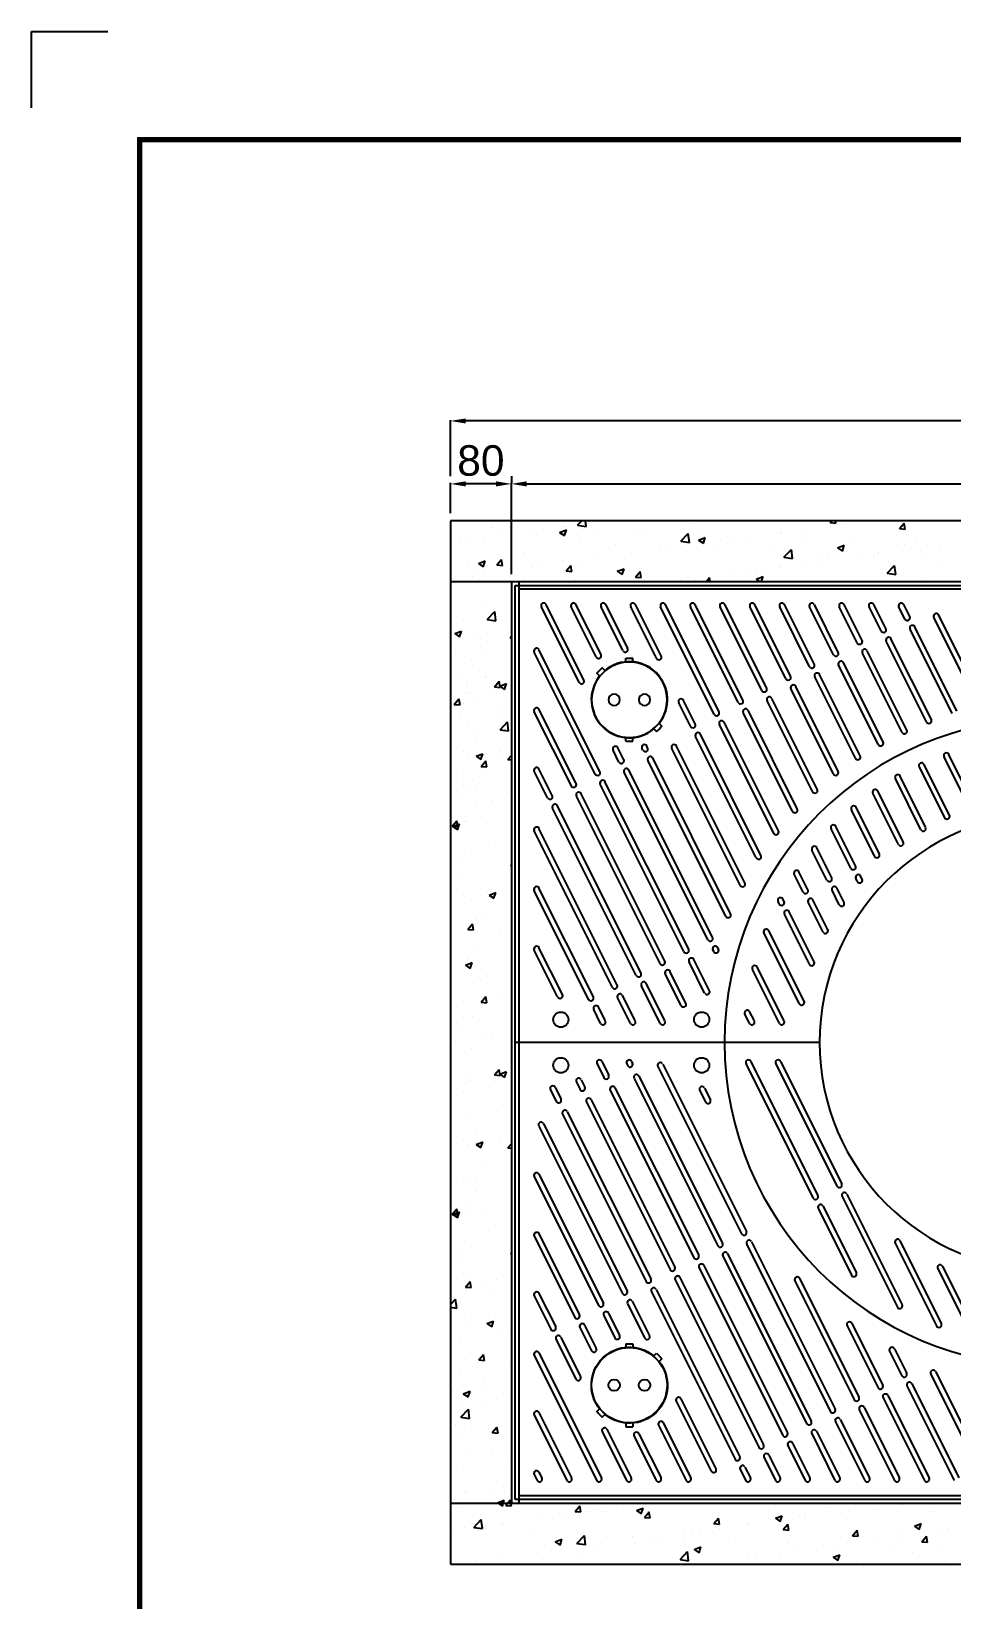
# Model space of a CAD drawing. Header units: millimetres. Extents: x 11916 to 17892, y -30913 to -26687.
# Drawn here: x 11916 to 13125, y -28746 to -26687 of the extents above; entities that cross this region are included whole.
import ezdxf

# ---------------------------------------------------------------- set-up
doc = ezdxf.new("R2010")
doc.units = ezdxf.units.MM
for name, color, linetype in [('LAYOUT', 7, 'Continuous'), ('받침틀', 251, 'Continuous'), ('압연강', 40, 'Continuous')]:
    doc.layers.add(name, color=color, linetype=linetype)
doc.styles.get("Standard").update_dxf_attribs({"font": 'arial.ttf'})
doc.dimstyles.new('ISO-25', dxfattribs={"dimtxt": 40, "dimasz": 20, "dimexe": 1.25, "dimexo": 10, "dimgap": 10, "dimtad": 1, "dimdec": 0, "dimtxsty": 'Standard', "dimcen": 2.5, "dimclrd": 3, "dimclre": 3, "dimclrt": 3, "dimadec": 0, "dimazin": 0, "dimtfac": 1, "dimtdec": 0, "dimtmove": 0, "dimatfit": 3, "dimfxl": 0, "dimarcsym": 0})

# ---------------------------------------------------------------- blocks, each defined once
blk = doc.blocks.new('*D52')
at = {"color": 3, "lineweight": -2, "transparency": 16777216}
for p, q in [((12466.2, -27319.4), (12466.2, -27279.7)), ((12526.2, -27281), (12486.2, -27281)), ((12546.2, -27399.4), (12546.2, -27279.7))]:
    blk.add_line(p, q, dxfattribs=at)
at = {"color": 3, "transparency": 16777216}
for points in [[(12486.2, -27277.6), (12486.2, -27284.3), (12466.2, -27281)], [(12526.2, -27277.6), (12526.2, -27284.3), (12546.2, -27281)]]:
    blk.add_solid(points, dxfattribs=at)
at = {"layer": 'Defpoints', "color": 0, "transparency": 16777216}
for p in [(12466.2, -27281), (12466.2, -27329.4), (12546.2, -27409.4)]:
    blk.add_point(p, dxfattribs=at)
at = {"color": 3, "transparency": 16777216, "insert": (12506.2, -27250.5), "char_height": 40, "attachment_point": 5}
blk.add_mtext('80', dxfattribs=at)
blk = doc.blocks.new('*D47')
at = {"color": 3, "lineweight": -2, "transparency": 16777216}
for p, q in [((12546.2, -27271), (12546.2, -27279.7)), ((12566.2, -27281), (13936.2, -27281)), ((13956.2, -27399.4), (13956.2, -27279.7))]:
    blk.add_line(p, q, dxfattribs=at)
at = {"color": 3, "transparency": 16777216}
for points in [[(12566.2, -27277.6), (12566.2, -27284.3), (12546.2, -27281)], [(13936.2, -27277.6), (13936.2, -27284.3), (13956.2, -27281)]]:
    blk.add_solid(points, dxfattribs=at)
at = {"layer": 'Defpoints', "color": 0, "transparency": 16777216}
for p in [(12546.2, -27281), (13956.2, -27281), (13956.2, -27409.4)]:
    blk.add_point(p, dxfattribs=at)
at = {"color": 3, "transparency": 16777216, "insert": (13251.2, -27250.5), "char_height": 40, "attachment_point": 5}
blk.add_mtext('1410', dxfattribs=at)
blk = doc.blocks.new('*D45')
at = {"color": 3, "lineweight": -2, "transparency": 16777216}
for p, q in [((12466.2, -27271), (12466.2, -27197.1)), ((14016.2, -27198.3), (12486.2, -27198.3)), ((14036.2, -27271), (14036.2, -27197.1))]:
    blk.add_line(p, q, dxfattribs=at)
at = {"color": 3, "transparency": 16777216}
for points in [[(12486.2, -27195), (12486.2, -27201.7), (12466.2, -27198.3)], [(14016.2, -27195), (14016.2, -27201.7), (14036.2, -27198.3)]]:
    blk.add_solid(points, dxfattribs=at)
at = {"layer": 'Defpoints', "color": 0, "transparency": 16777216}
for p in [(12466.2, -27198.3), (12466.2, -27281), (14036.2, -27281)]:
    blk.add_point(p, dxfattribs=at)
at = {"color": 3, "transparency": 16777216, "insert": (13251.2, -27167.9), "char_height": 40, "attachment_point": 5}
blk.add_mtext('1570', dxfattribs=at)
blk = doc.blocks.new('AG1412')
for p, q in [((17298.4, -41782.1), (17298.4, -41182.1)), ((17298.4, -41182.1), (18698.4, -41182.1)), ((17698.4, -41782.1), (17298.4, -41782.1)), ((17298.4, -42382.1), (17298.4, -41782.1)), ((18698.4, -42382.1), (17298.4, -42382.1))]:
    blk.add_line(p, q)
for points in [[(17484.1, -41374, 0.045549), (17491.1, -41366.8), (17487.5, -41363.3, 0.904534), (17416.4, -41293.7), (17412.8, -41290.2, 0.045549), (17405.8, -41297.3), (17409.4, -41300.8, 0.904534), (17480.5, -41370.5)], [(17484.1, -42190.2, -0.045549), (17491.1, -42197.3), (17487.5, -42200.8, -0.904534), (17416.4, -42270.5), (17412.8, -42274, -0.045549), (17405.8, -42266.8), (17409.4, -42263.3, -0.904534), (17480.5, -42193.7)]]:
    blk.add_lwpolyline(points, format="xyb", close=True)
for centre in [(17358.4, -41752.1), (17543.4, -41752.1), (17358.4, -41812.1), (17543.4, -41812.1)]:
    blk.add_circle(centre, 10)
for radius, start, end in [(425, 0, 180), (300, 0, 180), (425, 180, 0), (300, 180, 0)]:
    blk.add_arc((17998.4, -41782.1), radius, start, end)
at = {"layer": '압연강'}
for p, q in [((17382.5, -41309.4), (17332.9, -41210.2)), ((17388.8, -41306.3), (17339.2, -41207.1)), ((17404.9, -41275.9), (17372.1, -41210.2)), ((17411.2, -41272.8), (17378.3, -41207.1)), ((17439.9, -41267.6), (17411.2, -41210.2)), ((17446.2, -41264.5), (17417.4, -41207.1)), ((17484.1, -41277.7), (17450.3, -41210.2)), ((17490.3, -41274.6), (17456.6, -41207.1)), ((17560, -41351.3), (17489.5, -41210.2)), ((17566.3, -41348.2), (17495.7, -41207.1)), ((17591.3, -41335.6), (17528.6, -41210.2)), ((17597.6, -41332.5), (17534.8, -41207.1)), ((17622.6, -41319.9), (17567.7, -41210.2)), ((17628.8, -41316.8), (17574, -41207.1)), ((17653.9, -41304.3), (17606.8, -41210.2)), ((17660.2, -41301.2), (17613.1, -41207.1)), ((17685.2, -41288.7), (17646, -41210.2)), ((17691.5, -41285.6), (17652.2, -41207.1)), ((17716.5, -41273), (17685.1, -41210.2)), ((17722.8, -41269.9), (17691.4, -41207.1)), ((17747.8, -41257.4), (17724.2, -41210.2)), ((17754.1, -41254.2), (17730.5, -41207.1)), ((17779.1, -41241.7), (17763.4, -41210.2)), ((17785.4, -41238.6), (17769.6, -41207.1)), ((17810.4, -41226.1), (17802.5, -41210.2)), ((17816.7, -41222.9), (17808.8, -41207.1)), ((17907.2, -41341.4), (17848.4, -41223.8)), ((17913.5, -41338.3), (17854.7, -41220.7)), ((17872.4, -41350.1), (17817.1, -41239.5)), ((17878.7, -41346.9), (17823.4, -41236.4)), ((17409.7, -41426.4), (17329.7, -41266.4)), ((17838.9, -41361.3), (17785.8, -41255.1)), ((17845.2, -41358.2), (17792.1, -41252)), ((17403.5, -41429.6), (17323.4, -41269.5)), ((17775.4, -41390.8), (17723.2, -41286.4)), ((17781.7, -41387.7), (17729.5, -41283.3)), ((17806.6, -41375), (17754.5, -41270.8)), ((17812.9, -41371.9), (17760.8, -41267.7)), ((17745.3, -41408.9), (17691.9, -41302.1)), ((17751.6, -41405.8), (17698.2, -41299)), ((17716.5, -41429.5), (17660.6, -41317.8)), ((17722.8, -41426.4), (17666.9, -41314.6)), ((17372.2, -41445.2), (17323.4, -41347.8)), ((17378.4, -41442.1), (17329.7, -41344.6)), ((17528.7, -41366.9), (17513.3, -41336.2)), ((17535, -41363.8), (17519.6, -41333.1)), ((17669, -41475.5), (17604.3, -41345.9)), ((17689, -41452.7), (17629.3, -41333.4)), ((17695.2, -41449.6), (17635.6, -41330.3)), ((17638.1, -41507.5), (17566.7, -41364.7)), ((17644.4, -41504.4), (17573, -41361.6)), ((17662.8, -41478.6), (17598, -41349.1)), ((17615.1, -41539.7), (17535.4, -41380.4)), ((17621.3, -41536.5), (17541.7, -41377.2)), ((17434.8, -41413.9), (17427, -41398.4)), ((17441, -41410.8), (17433.3, -41395.3)), ((17466.1, -41398.2), (17465, -41396.1)), ((17472.3, -41395.1), (17471.3, -41392.9)), ((17581.4, -41613.1), (17479.1, -41408.5)), ((17593.9, -41575.7), (17504.1, -41396)), ((17600.2, -41572.6), (17510.4, -41392.9)), ((17895.2, -41473.9), (17861.8, -41407)), ((17901.5, -41470.8), (17868.1, -41403.9)), ((17340.9, -41460.9), (17323.4, -41426)), ((17347.1, -41457.7), (17329.7, -41422.9)), ((17551.4, -41647.2), (17441.5, -41427.3)), ((17557.7, -41644.1), (17447.7, -41424.2)), ((17575.1, -41616.3), (17472.8, -41411.7)), ((17862.6, -41486.8), (17829.1, -41419.9)), ((17868.8, -41483.7), (17835.4, -41416.8)), ((17520.1, -41662.8), (17410.2, -41443)), ((17526.4, -41659.7), (17416.4, -41439.8)), ((17808.1, -41518.8), (17774.6, -41451.8)), ((17831.4, -41502.8), (17797.8, -41435.6)), ((17837.6, -41499.6), (17804.1, -41432.5)), ((17463.8, -41691), (17353.8, -41471.1)), ((17488.8, -41678.5), (17378.9, -41458.6)), ((17495.1, -41675.4), (17385.1, -41455.5)), ((17801.9, -41522), (17768.3, -41454.9)), ((17457.5, -41694.2), (17347.6, -41474.3)), ((17770.6, -41537.6), (17740.1, -41476.7)), ((17776.8, -41534.5), (17746.4, -41473.6)), ((17426.2, -41709.8), (17323.4, -41504.3)), ((17432.5, -41706.7), (17329.7, -41501.2)), ((17739.3, -41553.3), (17713.4, -41501.5)), ((17745.5, -41550.1), (17719.6, -41498.4)), ((17707.9, -41568.9), (17688.2, -41529.5)), ((17714.2, -41565.8), (17694.5, -41526.4)), ((17676.6, -41584.6), (17665, -41561.2)), ((17682.9, -41581.5), (17671.2, -41558.1)), ((17748, -41570.7), (17746, -41566.7)), ((17754.2, -41567.6), (17752.2, -41563.6)), ((17394.9, -41725.5), (17323.4, -41582.5)), ((17401.2, -41722.3), (17329.7, -41579.4)), ((17651.6, -41597.1), (17650, -41594)), ((17709.2, -41634), (17689.6, -41594.9)), ((17724.2, -41601.4), (17714.7, -41582.3)), ((17730.4, -41598.2), (17720.9, -41579.2)), ((17645.3, -41600.2), (17643.8, -41597.1)), ((17684.9, -41679.4), (17652, -41613.7)), ((17691.2, -41676.2), (17658.3, -41610.5)), ((17702.9, -41637.1), (17683.4, -41598)), ((17678, -41728.1), (17631.5, -41635.1)), ((17360.5, -41719.2), (17329.7, -41657.7)), ((17565.4, -41659.6), (17564.4, -41657.5)), ((17671.7, -41731.2), (17625.2, -41638.2)), ((17354.2, -41722.4), (17323.4, -41660.8)), ((17547.3, -41717.3), (17526.8, -41676.3)), ((17553.6, -41714.2), (17533.1, -41673.1)), ((17559.2, -41662.7), (17558.1, -41660.6)), ((17516.4, -41733.6), (17495.5, -41691.9)), ((17522.6, -41730.5), (17501.8, -41688.8)), ((17645.5, -41757.1), (17610.1, -41686.3)), ((17651.8, -41753.9), (17616.3, -41683.1)), ((17489, -41757.1), (17464.2, -41707.6)), ((17495.2, -41753.9), (17470.5, -41704.4)), ((17410.7, -41757.1), (17401.6, -41738.9)), ((17417, -41753.9), (17407.9, -41735.7)), ((17449.8, -41757.1), (17432.9, -41723.2)), ((17456.1, -41753.9), (17439.2, -41720.1)), ((17606.4, -41757.1), (17600.2, -41744.7)), ((17612.6, -41753.9), (17606.4, -41741.6)), ((17406, -41810.2), (17415, -41828.3)), ((17412.2, -41807.1), (17421.3, -41825.1)), ((17445.1, -41810.2), (17446.3, -41812.6)), ((17451.4, -41807.1), (17452.6, -41809.5)), ((17485.9, -41813.5), (17595.8, -42033.4)), ((17492.2, -41810.4), (17602.1, -42030.2)), ((17601.6, -41810.2), (17689.7, -41986.4)), ((17607.9, -41807.1), (17696, -41983.3)), ((17640.8, -41810.2), (17721.1, -41970.8)), ((17647, -41807.1), (17727.3, -41967.6)), ((17351, -41841.1), (17358.7, -41856.4)), ((17378.8, -41834.1), (17383.7, -41843.9)), ((17385.1, -41831), (17390, -41840.8)), ((17429.5, -41841.7), (17539.5, -42061.5)), ((17454.6, -41829.2), (17564.5, -42049)), ((17460.9, -41826), (17570.8, -42045.9)), ((17547, -41841.9), (17554.8, -41857.4)), ((17344.8, -41844.3), (17352.4, -41859.6)), ((17392, -41860.5), (17501.9, -42080.3)), ((17398.2, -41857.3), (17508.2, -42077.2)), ((17423.3, -41844.8), (17533.2, -42064.7)), ((17540.8, -41845), (17548.5, -41860.5)), ((17360.7, -41876.1), (17470.6, -42096)), ((17366.9, -41873), (17476.9, -42092.9)), ((17329.4, -41891.8), (17439.3, -42111.6)), ((17335.6, -41888.6), (17445.6, -42108.5)), ((17323.4, -41958.2), (17408, -42127.3)), ((17329.7, -41955), (17414.3, -42124.2)), ((17727.8, -41984.2), (17800.5, -42129.7)), ((17734, -41981.1), (17806.8, -42126.5)), ((17696.5, -41999.8), (17740.4, -42087.7)), ((17702.7, -41996.7), (17746.6, -42084.6)), ((17323.4, -42036.4), (17376.7, -42142.9)), ((17329.7, -42033.3), (17383, -42139.8)), ((17602.5, -42046.8), (17712.5, -42266.7)), ((17608.8, -42043.7), (17718.7, -42263.5)), ((17797.5, -42045.5), (17851.9, -42154.3)), ((17803.8, -42042.3), (17858.2, -42151.1)), ((17571.2, -42062.4), (17681.2, -42282.3)), ((17577.5, -42059.3), (17687.4, -42279.2)), ((17539.9, -42078.1), (17649.9, -42298)), ((17546.2, -42075), (17656.1, -42294.8)), ((17853.5, -42079.1), (17898.6, -42169.4)), ((17859.8, -42076), (17904.9, -42166.3)), ((17477.3, -42109.4), (17587.3, -42329.3)), ((17483.6, -42106.3), (17593.5, -42326.1)), ((17508.6, -42093.7), (17618.6, -42313.6)), ((17514.9, -42090.6), (17624.8, -42310.5)), ((17665.7, -42094.9), (17743.8, -42251)), ((17672, -42091.8), (17750, -42247.9)), ((17323.4, -42114.7), (17345.4, -42158.6)), ((17329.7, -42111.6), (17351.7, -42155.5)), ((17446, -42125.1), (17468.6, -42170.3)), ((17452.3, -42121.9), (17474.9, -42167.2)), ((17414.7, -42140.7), (17429.3, -42169.9)), ((17421, -42137.6), (17435.6, -42166.8)), ((17740.7, -42151), (17781.3, -42232.2)), ((17352.1, -42172), (17378.1, -42224.1)), ((17358.4, -42168.9), (17384.4, -42221)), ((17383.4, -42156.4), (17398.7, -42186.9)), ((17389.7, -42153.2), (17404.9, -42183.8)), ((17734.4, -42154.1), (17775.1, -42235.4)), ((17323.4, -42193), (17405.5, -42357.1)), ((17329.7, -42189.8), (17411.8, -42353.9)), ((17790.2, -42187.3), (17806.4, -42219.7)), ((17796.5, -42184.2), (17812.7, -42216.6)), ((17813.1, -42233.1), (17875.1, -42357.1)), ((17819.4, -42230), (17881.3, -42353.9)), ((17844.4, -42217.5), (17914.2, -42357.1)), ((17850.7, -42214.3), (17920.5, -42353.9)), ((17510, -42253), (17556, -42344.9)), ((17516.2, -42249.9), (17562.2, -42341.8)), ((17781.8, -42248.8), (17835.9, -42357.1)), ((17788.1, -42245.6), (17842.2, -42353.9)), ((17323.4, -42271.2), (17366.4, -42357.1)), ((17329.7, -42268.1), (17372.6, -42353.9)), ((17750.5, -42264.4), (17796.8, -42357.1)), ((17756.8, -42261.3), (17803.1, -42353.9)), ((17412.6, -42293.1), (17444.6, -42357.1)), ((17418.9, -42290), (17450.9, -42353.9)), ((17461, -42295.8), (17490, -42353.9)), ((17486.7, -42284.6), (17522.9, -42357.1)), ((17492.9, -42281.5), (17529.2, -42353.9)), ((17687.9, -42295.7), (17718.5, -42357.1)), ((17694.1, -42292.6), (17724.8, -42353.9)), ((17719.2, -42280.1), (17757.7, -42357.1)), ((17725.4, -42277), (17763.9, -42353.9)), ((17454.7, -42299), (17483.8, -42357.1)), ((17656.6, -42311.4), (17679.4, -42357.1)), ((17662.8, -42308.3), (17685.7, -42353.9)), ((17625.3, -42327), (17640.3, -42357.1)), ((17631.5, -42323.9), (17646.5, -42353.9)), ((17323.4, -42349.5), (17327.2, -42357.1)), ((17329.7, -42346.3), (17333.5, -42353.9)), ((17594, -42342.7), (17601.2, -42357.1)), ((17600.2, -42339.6), (17607.4, -42353.9))]:
    blk.add_line(p, q, dxfattribs=at)
for centre, start, end in [((17336.1, -41208.6), 26.5651, 206.5651), ((17375.2, -41208.6), 26.5651, 206.5651), ((17414.3, -41208.6), 26.5651, 206.5651), ((17453.4, -41208.6), 26.5651, 206.5651), ((17492.6, -41208.6), 26.5651, 206.5651), ((17531.7, -41208.6), 26.5651, 206.5651), ((17570.8, -41208.6), 26.5651, 206.5651), ((17610, -41208.6), 26.5651, 206.5651), ((17649.1, -41208.6), 26.5651, 206.5651), ((17688.2, -41208.6), 26.5651, 206.5651), ((17727.4, -41208.6), 26.5651, 206.5651), ((17766.5, -41208.6), 26.5651, 206.5651), ((17805.6, -41208.6), 26.5651, 206.5651), ((17813.6, -41224.5), 206.5651, 26.5651), ((17851.6, -41222.3), 26.5651, 206.5651), ((17782.3, -41240.2), 206.5651, 26.5651), ((17820.3, -41237.9), 26.5651, 206.5651), ((17326.6, -41267.9), 26.5651, 206.5651), ((17443, -41266.1), 206.5651, 26.5651), ((17751, -41255.8), 206.5651, 26.5651), ((17757.7, -41269.2), 26.5651, 206.5651), ((17789, -41253.6), 26.5651, 206.5651), ((17408.1, -41274.4), 206.5651, 26.5651), ((17487.2, -41276.1), 206.5651, 26.5651), ((17688.3, -41287.1), 206.5651, 26.5651), ((17719.7, -41271.5), 206.5651, 26.5651), ((17726.4, -41284.9), 26.5651, 206.5651), ((17385.7, -41307.8), 206.5651, 26.5651), ((17657, -41302.8), 206.5651, 26.5651), ((17695.1, -41300.5), 26.5651, 206.5651), ((17625.7, -41318.4), 206.5651, 26.5651), ((17632.4, -41331.8), 26.5651, 206.5651), ((17663.8, -41316.2), 26.5651, 206.5651), ((17326.6, -41346.2), 26.5651, 206.5651), ((17516.4, -41334.6), 26.5651, 206.5651), ((17563.1, -41349.7), 206.5651, 26.5651), ((17594.4, -41334.1), 206.5651, 26.5651), ((17601.1, -41347.5), 26.5651, 206.5651), ((17531.8, -41365.4), 206.5651, 26.5651), ((17569.8, -41363.1), 26.5651, 206.5651), ((17842, -41359.7), 206.5651, 26.5651), ((17538.5, -41378.8), 26.5651, 206.5651), ((17778.6, -41389.3), 206.5651, 26.5651), ((17809.8, -41373.4), 206.5651, 26.5651), ((17430.2, -41396.8), 26.5651, 206.5651), ((17437.9, -41412.3), 206.5651, 26.5651), ((17468.1, -41394.5), 26.5651, 206.5651), ((17469.2, -41396.7), 206.5651, 26.5651), ((17475.9, -41410.1), 26.5651, 206.5651), ((17507.2, -41394.4), 26.5651, 206.5651), ((17748.5, -41407.4), 206.5651, 26.5651), ((17864.9, -41405.5), 26.5651, 206.5651), ((17326.6, -41424.5), 26.5651, 206.5651), ((17406.6, -41428), 206.5651, 26.5651), ((17444.6, -41425.8), 26.5651, 206.5651), ((17719.6, -41428), 206.5651, 26.5651), ((17800.9, -41434), 26.5651, 206.5651), ((17832.2, -41418.4), 26.5651, 206.5651), ((17375.3, -41443.6), 206.5651, 26.5651), ((17413.3, -41441.4), 26.5651, 206.5651), ((17692.1, -41451.1), 206.5651, 26.5651), ((17771.5, -41453.3), 26.5651, 206.5651), ((17344, -41459.3), 206.5651, 26.5651), ((17350.7, -41472.7), 26.5651, 206.5651), ((17382, -41457.1), 26.5651, 206.5651), ((17743.2, -41475.1), 26.5651, 206.5651), ((17665.9, -41477), 206.5651, 26.5651), ((17865.7, -41485.3), 206.5651, 26.5651), ((17326.6, -41502.7), 26.5651, 206.5651), ((17641.2, -41505.9), 206.5651, 26.5651), ((17716.5, -41499.9), 26.5651, 206.5651), ((17834.5, -41501.2), 206.5651, 26.5651), ((17691.4, -41528), 26.5651, 206.5651), ((17805, -41520.4), 206.5651, 26.5651), ((17618.2, -41538.1), 206.5651, 26.5651), ((17742.4, -41551.7), 206.5651, 26.5651), ((17773.7, -41536.1), 206.5651, 26.5651), ((17597.1, -41574.1), 206.5651, 26.5651), ((17668.1, -41559.6), 26.5651, 206.5651), ((17711.1, -41567.4), 206.5651, 26.5651), ((17749.1, -41565.1), 26.5651, 206.5651), ((17751.1, -41569.2), 206.5651, 26.5651), ((17326.6, -41581), 26.5651, 206.5651), ((17646.9, -41595.5), 26.5651, 206.5651), ((17679.8, -41583), 206.5651, 26.5651), ((17686.5, -41596.4), 26.5651, 206.5651), ((17717.8, -41580.8), 26.5651, 206.5651), ((17578.2, -41614.7), 206.5651, 26.5651), ((17648.5, -41598.7), 206.5651, 26.5651), ((17655.2, -41612.1), 26.5651, 206.5651), ((17727.3, -41599.8), 206.5651, 26.5651), ((17628.3, -41636.7), 26.5651, 206.5651), ((17706, -41635.5), 206.5651, 26.5651), ((17326.6, -41659.2), 26.5651, 206.5651), ((17554.6, -41645.6), 206.5651, 26.5651), ((17561.3, -41659), 26.5651, 206.5651), ((17491.9, -41676.9), 206.5651, 26.5651), ((17523.2, -41661.3), 206.5651, 26.5651), ((17530, -41674.7), 26.5651, 206.5651), ((17562.3, -41661.1), 206.5651, 26.5651), ((17688, -41677.8), 206.5651, 26.5651), ((17460.6, -41692.6), 206.5651, 26.5651), ((17498.7, -41690.3), 26.5651, 206.5651), ((17613.2, -41684.7), 26.5651, 206.5651), ((17357.4, -41720.8), 206.5651, 26.5651), ((17429.3, -41708.2), 206.5651, 26.5651), ((17436, -41721.7), 26.5651, 206.5651), ((17467.3, -41706), 26.5651, 206.5651), ((17550.5, -41715.7), 206.5651, 26.5651), ((17398, -41723.9), 206.5651, 26.5651), ((17404.7, -41737.3), 26.5651, 206.5651), ((17519.5, -41732), 206.5651, 26.5651), ((17603.3, -41743.2), 26.5651, 206.5651), ((17674.8, -41729.6), 206.5651, 26.5651), ((17413.8, -41755.5), 206.5651, 26.5651), ((17453, -41755.5), 206.5651, 26.5651), ((17492.1, -41755.5), 206.5651, 26.5651), ((17609.5, -41755.5), 206.5651, 26.5651), ((17648.6, -41755.5), 206.5651, 26.5651), ((17409.1, -41808.6), 26.5651, 206.5651), ((17448.2, -41808.6), 26.5651, 206.5651), ((17449.4, -41811), 206.5651, 26.5651), ((17489, -41811.9), 26.5651, 206.5651), ((17604.8, -41808.6), 26.5651, 206.5651), ((17643.9, -41808.6), 26.5651, 206.5651), ((17347.9, -41842.7), 26.5651, 206.5651), ((17381.9, -41832.5), 26.5651, 206.5651), ((17386.8, -41842.3), 206.5651, 26.5651), ((17418.1, -41826.7), 206.5651, 26.5651), ((17426.4, -41843.2), 26.5651, 206.5651), ((17457.7, -41827.6), 26.5651, 206.5651), ((17543.9, -41843.4), 26.5651, 206.5651), ((17355.5, -41858), 206.5651, 26.5651), ((17395.1, -41858.9), 26.5651, 206.5651), ((17551.7, -41858.9), 206.5651, 26.5651), ((17363.8, -41874.5), 26.5651, 206.5651), ((17332.5, -41890.2), 26.5651, 206.5651), ((17326.6, -41956.6), 26.5651, 206.5651), ((17692.9, -41984.9), 206.5651, 26.5651), ((17724.2, -41969.2), 206.5651, 26.5651), ((17730.9, -41982.6), 26.5651, 206.5651), ((17699.6, -41998.3), 26.5651, 206.5651), ((17326.6, -42034.9), 26.5651, 206.5651), ((17567.7, -42047.5), 206.5651, 26.5651), ((17599, -42031.8), 206.5651, 26.5651), ((17605.7, -42045.2), 26.5651, 206.5651), ((17800.7, -42043.9), 26.5651, 206.5651), ((17536.4, -42063.1), 206.5651, 26.5651), ((17574.4, -42060.9), 26.5651, 206.5651), ((17505, -42078.8), 206.5651, 26.5651), ((17511.8, -42092.2), 26.5651, 206.5651), ((17543.1, -42076.5), 26.5651, 206.5651), ((17668.9, -42093.4), 26.5651, 206.5651), ((17743.5, -42086.1), 206.5651, 26.5651), ((17856.6, -42077.6), 26.5651, 206.5651), ((17326.6, -42113.1), 26.5651, 206.5651), ((17442.4, -42110.1), 206.5651, 26.5651), ((17473.7, -42094.4), 206.5651, 26.5651), ((17480.5, -42107.8), 26.5651, 206.5651), ((17411.1, -42125.7), 206.5651, 26.5651), ((17449.1, -42123.5), 26.5651, 206.5651), ((17803.6, -42128.1), 206.5651, 26.5651), ((17379.8, -42141.4), 206.5651, 26.5651), ((17386.5, -42154.8), 26.5651, 206.5651), ((17417.8, -42139.1), 26.5651, 206.5651), ((17737.6, -42152.5), 26.5651, 206.5651), ((17855.1, -42152.7), 206.5651, 26.5651), ((17348.5, -42157), 206.5651, 26.5651), ((17355.2, -42170.4), 26.5651, 206.5651), ((17432.5, -42168.4), 206.5651, 26.5651), ((17471.8, -42168.7), 206.5651, 26.5651), ((17326.6, -42191.4), 26.5651, 206.5651), ((17401.8, -42185.3), 206.5651, 26.5651), ((17793.3, -42185.8), 26.5651, 206.5651), ((17847.5, -42215.9), 26.5651, 206.5651), ((17381.3, -42222.5), 206.5651, 26.5651), ((17778.2, -42233.8), 206.5651, 26.5651), ((17809.5, -42218.1), 206.5651, 26.5651), ((17816.2, -42231.6), 26.5651, 206.5651), ((17513.1, -42251.4), 26.5651, 206.5651), ((17746.9, -42249.4), 206.5651, 26.5651), ((17784.9, -42247.2), 26.5651, 206.5651), ((17326.6, -42269.7), 26.5651, 206.5651), ((17715.6, -42265.1), 206.5651, 26.5651), ((17722.3, -42278.5), 26.5651, 206.5651), ((17753.6, -42262.9), 26.5651, 206.5651), ((17415.8, -42291.5), 26.5651, 206.5651), ((17457.8, -42297.4), 26.5651, 206.5651), ((17489.8, -42283.1), 26.5651, 206.5651), ((17653, -42296.4), 206.5651, 26.5651), ((17684.3, -42280.8), 206.5651, 26.5651), ((17691, -42294.2), 26.5651, 206.5651), ((17621.7, -42312.1), 206.5651, 26.5651), ((17659.7, -42309.8), 26.5651, 206.5651), ((17590.4, -42327.7), 206.5651, 26.5651), ((17628.4, -42325.5), 26.5651, 206.5651), ((17326.6, -42347.9), 26.5651, 206.5651), ((17330.4, -42355.5), 206.5651, 26.5651), ((17369.5, -42355.5), 206.5651, 26.5651), ((17408.6, -42355.5), 206.5651, 26.5651), ((17447.8, -42355.5), 206.5651, 26.5651), ((17486.9, -42355.5), 206.5651, 26.5651), ((17526, -42355.5), 206.5651, 26.5651), ((17559.1, -42343.4), 206.5651, 26.5651), ((17597.1, -42341.1), 26.5651, 206.5651), ((17604.3, -42355.5), 206.5651, 26.5651), ((17643.4, -42355.5), 206.5651, 26.5651), ((17682.5, -42355.5), 206.5651, 26.5651), ((17721.7, -42355.5), 206.5651, 26.5651), ((17760.8, -42355.5), 206.5651, 26.5651), ((17799.9, -42355.5), 206.5651, 26.5651), ((17839.1, -42355.5), 206.5651, 26.5651)]:
    blk.add_arc(centre, 3.5, start, end, dxfattribs=at)
blk = doc.blocks.new('A$C6562381F')
for p, q in [((4.5, 54.5), (-4.5, 54.5)), ((-4.5, 49.3), (-4.5, 54.5)), ((4.5, 49.3), (4.5, 54.5)), ((-4.5, -54.5), (-4.5, -49.3)), ((4.5, -54.5), (-4.5, -54.5)), ((4.5, -54.5), (4.5, -49.3))]:
    blk.add_line(p, q)
for centre, radius in [((0, 0), 49.5), ((-20, 0), 7.5), ((20, 0), 7.5)]:
    blk.add_circle(centre, radius)

msp = doc.modelspace()

# ---------------------------------------------------------------- linework, layer by layer
for p, q in [((11915.7, -26686.8), (12016.3, -26686.8)), ((11915.7, -26787.4), (11915.7, -26686.8))]:
    msp.add_line(p, q)
at = {"linetype": 'Continuous'}
for p, q in [((12520.4, -27337.7), (12520.4, -27337.7)), ((12588.2, -27340.6), (12588.2, -27340.6)), ((12609.6, -27344.6), (12618.5, -27341.1)), ((12609.6, -27344.6), (12615.9, -27348.8)), ((12614.7, -27337.3), (12614.7, -27337.3)), ((12615.9, -27348.8), (12618.5, -27341.2)), ((12633.2, -27335.3), (12638.8, -27329.4)), ((12633.2, -27335.2), (12644.4, -27337)), ((12640, -27340), (12640, -27340)), ((12644.4, -27337), (12643.6, -27329.4)), ((12646.5, -27333.1), (12646.5, -27333.1)), ((12656, -27343.5), (12656, -27343.5)), ((12706, -27330.5), (12706, -27330.5)), ((12711.4, -27345.8), (12711.4, -27345.8)), ((12723.8, -27346.3), (12723.8, -27346.3)), ((12768.7, -27356.3), (12778.6, -27346)), ((12780, -27358), (12778.6, -27346)), ((12785.4, -27333.1), (12785.4, -27333.1)), ((12899.7, -27346.2), (12899.7, -27346.2)), ((12901.5, -27345.2), (12901.5, -27345.2)), ((12933.3, -27341), (12933.3, -27341)), ((12964.9, -27337.3), (12964.9, -27337.3)), ((12965, -27331.7), (12966.9, -27329.4)), ((12965, -27331.7), (12972.6, -27332.4)), ((12972.5, -27332.4), (12972, -27329.4)), ((12981.4, -27334.7), (12981.4, -27334.7)), ((13056.1, -27339.7), (13062.2, -27332.4)), ((13056.1, -27339.7), (13063.7, -27340.3)), ((13063.6, -27340.3), (13062.1, -27332.4)), ((12479.4, -27351.9), (12479.4, -27351.9)), ((12486.4, -27354.2), (12486.4, -27354.2)), ((12510.6, -27357.1), (12510.6, -27357.1)), ((12534.5, -27347.8), (12534.5, -27347.8)), ((12547.2, -27354.8), (12547.2, -27354.8)), ((12575.9, -27348.2), (12575.9, -27348.2)), ((12615, -27357.6), (12615, -27357.6)), ((12637.3, -27358.5), (12637.3, -27358.5)), ((12682.8, -27360.5), (12682.8, -27360.5)), ((12741.4, -27366.3), (12741.4, -27366.3)), ((12750.6, -27363.4), (12750.6, -27363.4)), ((12768.7, -27356.3), (12780, -27358)), ((12769.6, -27363.9), (12769.6, -27363.9)), ((12773.2, -27362.1), (12773.2, -27362.1)), ((12791.6, -27349.2), (12791.6, -27349.2)), ((12792.1, -27354.7), (12801, -27351.3)), ((12792.1, -27354.7), (12798.5, -27359)), ((12798.5, -27359), (12801, -27351.3)), ((12818.4, -27366.2), (12818.4, -27366.2)), ((12821.3, -27355.8), (12821.3, -27355.8)), ((12833.8, -27355.7), (12833.8, -27355.7)), ((12859.4, -27352), (12859.4, -27352)), ((12927.2, -27354.9), (12927.2, -27354.9)), ((12974.7, -27364.9), (12983.6, -27361.5)), ((12974.7, -27364.9), (12981, -27369.2)), ((12981, -27369.2), (12983.6, -27361.5)), ((12995, -27357.8), (12995, -27357.8)), ((13062.8, -27360.6), (13062.8, -27360.6)), ((13076.5, -27358), (13076.5, -27358)), ((13093.5, -27361.9), (13093.5, -27361.9)), ((13108.1, -27363.7), (13108.1, -27363.7)), ((12489.2, -27384), (12489.2, -27384)), ((12502.9, -27385.5), (12511.8, -27382.1)), ((12502.9, -27385.5), (12509.2, -27389.8)), ((12509.2, -27389.8), (12511.8, -27382.1)), ((12527.1, -27387.4), (12533.3, -27380.1)), ((12527.1, -27387.4), (12534.7, -27388)), ((12534.7, -27388), (12533.2, -27380.1)), ((12563.2, -27371.2), (12563.2, -27371.2)), ((12581.3, -27387.4), (12581.3, -27387.4)), ((12613.1, -27383.2), (12613.1, -27383.2)), ((12638.5, -27382.3), (12638.5, -27382.3)), ((12661.2, -27376.9), (12661.2, -27376.9)), ((12704.4, -27372.8), (12704.4, -27372.8)), ((12886.2, -27369.1), (12886.2, -27369.1)), ((12904.2, -27377.3), (12914.1, -27367)), ((12904.2, -27377.3), (12915.5, -27379)), ((12915.5, -27379), (12914.1, -27367)), ((12928.3, -27383.4), (12928.3, -27383.4)), ((12948, -27384.8), (12948, -27384.8)), ((12954, -27372), (12954, -27372)), ((12963.4, -27379.5), (12963.4, -27379.5)), ((13002.4, -27370.7), (13002.4, -27370.7)), ((13021.8, -27374.8), (13021.8, -27374.8)), ((13027.5, -27371.4), (13027.5, -27371.4)), ((13028.2, -27374.2), (13028.2, -27374.2)), ((13060, -27370), (13060, -27370)), ((13089.6, -27377.7), (13089.6, -27377.7)), ((13106.9, -27385.9), (13106.9, -27385.9)), ((12495.1, -27402.3), (12495.1, -27402.3)), ((12501.1, -27397.9), (12501.1, -27397.9)), ((12509.1, -27399.4), (12509.1, -27399.4)), ((12562.9, -27405.1), (12562.9, -27405.1)), ((12574.3, -27390.5), (12574.3, -27390.5)), ((12618.2, -27395.3), (12624.3, -27388)), ((12618.2, -27395.3), (12625.8, -27396)), ((12625.8, -27396), (12624.3, -27388)), ((12630.7, -27408), (12630.7, -27408)), ((12685.4, -27395.7), (12694.3, -27392.3)), ((12685.4, -27395.7), (12691.8, -27400)), ((12691.8, -27400), (12694.3, -27392.3)), ((12709.3, -27403.3), (12715.4, -27396)), ((12709.3, -27403.3), (12716.9, -27404)), ((12716.9, -27404), (12715.4, -27396)), ((12768.1, -27406.1), (12768.1, -27406.1)), ((12787.9, -27405.9), (12787.9, -27405.9)), ((12802, -27409.4), (12806.5, -27404)), ((12807.5, -27409.4), (12806.5, -27404)), ((12832.2, -27398), (12832.2, -27398)), ((12854.3, -27396.2), (12854.3, -27396.2)), ((12868, -27405.9), (12876.8, -27402.4)), ((12868, -27405.9), (12873.1, -27409.4)), ((12868.1, -27395.3), (12868.1, -27395.3)), ((12874.5, -27409.4), (12876.8, -27402.5)), ((12898.2, -27388.5), (12898.2, -27388.5)), ((12899.9, -27391.1), (12899.9, -27391.1)), ((13032.8, -27398.6), (13032.8, -27398.6)), ((13039.8, -27398.3), (13049.7, -27388)), ((13039.8, -27398.3), (13051.1, -27400.1)), ((13051.1, -27400.1), (13049.7, -27388)), ((13092, -27404.2), (13092, -27404.2)), ((12780.2, -27408.9), (12780.2, -27408.9)), ((12467.7, -27448), (12467.7, -27448)), ((12507.6, -27441.7), (12507.6, -27441.7)), ((12514.5, -27459), (12524.4, -27448.7)), ((12525.7, -27460.7), (12524.3, -27448.7)), ((12470.4, -27467.2), (12470.4, -27467.2)), ((12483.9, -27459.7), (12483.9, -27459.7)), ((12514.5, -27458.9), (12525.7, -27460.7)), ((12472, -27477.6), (12480.9, -27474.2)), ((12472, -27477.6), (12478.3, -27481.9)), ((12478.3, -27481.9), (12480.9, -27474.2)), ((12497.2, -27484.2), (12497.2, -27484.2)), ((12506, -27484), (12506, -27484)), ((12514.4, -27487.6), (12514.4, -27487.6)), ((12514.5, -27487.6), (12514.5, -27487.6)), ((12538.2, -27470), (12538.2, -27470)), ((12544.8, -27482.9), (12546.2, -27481.1)), ((12544.8, -27482.9), (12546.2, -27483)), ((12472.5, -27503.3), (12472.5, -27503.3)), ((12513.6, -27499.6), (12513.6, -27499.6)), ((12493.7, -27512.5), (12493.7, -27512.5)), ((12504.5, -27526.2), (12504.5, -27526.2)), ((12481.1, -27537.6), (12481.1, -27537.6)), ((12487.2, -27547.1), (12487.2, -27547.1)), ((12488.8, -27544.8), (12488.8, -27544.8)), ((12512.9, -27533.5), (12512.9, -27533.5)), ((12512.9, -27534.6), (12512.9, -27534.6)), ((12524.1, -27547.4), (12530.3, -27540.1)), ((12524.1, -27547.4), (12531.7, -27548.1)), ((12531.7, -27548.1), (12530.2, -27540.1)), ((12530.9, -27546.5), (12539.8, -27543.1)), ((12530.9, -27546.5), (12537.2, -27550.8)), ((12537.2, -27550.8), (12539.8, -27543.1)), ((12471.3, -27570.5), (12477.4, -27563.2)), ((12471.3, -27570.5), (12478.9, -27571.1)), ((12478.8, -27571.1), (12477.4, -27563.2)), ((12482.8, -27568.7), (12482.8, -27568.7)), ((12488.1, -27556.8), (12488.1, -27556.8)), ((12492.1, -27554.8), (12492.1, -27554.8)), ((12502.9, -27568.5), (12502.9, -27568.5)), ((12523.8, -27554.5), (12523.8, -27554.5)), ((12479.5, -27583.5), (12479.5, -27583.5)), ((12527.6, -27577.2), (12527.6, -27577.2)), ((12531.3, -27603.7), (12541.2, -27593.4)), ((12534, -27586.6), (12534, -27586.6)), ((12542.6, -27605.5), (12541.2, -27593.4)), ((12488.2, -27599.5), (12488.2, -27599.5)), ((12490.6, -27597.1), (12490.6, -27597.1)), ((12501.4, -27610.8), (12501.4, -27610.8)), ((12531.3, -27603.7), (12542.6, -27605.4)), ((12482.8, -27632.6), (12482.8, -27632.6)), ((12498.5, -27619.1), (12498.5, -27619.1)), ((12532.4, -27632.5), (12532.4, -27632.5)), ((12489, -27639.4), (12489, -27639.4)), ((12500, -27638.6), (12508.9, -27635.2)), ((12500, -27638.6), (12506.3, -27642.9)), ((12500.6, -27636.7), (12500.6, -27636.7)), ((12505.9, -27653.2), (12505.9, -27653.2)), ((12506.3, -27642.9), (12508.9, -27635.2)), ((12506.5, -27651.9), (12512.6, -27644.6)), ((12506.5, -27651.9), (12514.1, -27652.5)), ((12514.1, -27652.6), (12512.6, -27644.6)), ((12532.8, -27639.2), (12532.8, -27639.2)), ((12541.8, -27642.9), (12546.2, -27637.6)), ((12541.8, -27642.9), (12546.2, -27643.3)), ((12474.1, -27657.4), (12474.1, -27657.4)), ((12483.2, -27671.7), (12483.2, -27671.7)), ((12495.2, -27670.3), (12495.2, -27670.3)), ((12513.2, -27660.4), (12513.2, -27660.4)), ((12467.2, -27686.8), (12467.2, -27686.8)), ((12473.8, -27683.9), (12473.8, -27683.9)), ((12480.7, -27686.7), (12480.7, -27686.7)), ((12487.5, -27681.7), (12487.5, -27681.7)), ((12499, -27682.6), (12499, -27682.6)), ((12541.6, -27686.8), (12541.6, -27686.8)), ((12500.6, -27701), (12500.6, -27701)), ((12520.6, -27697), (12520.6, -27697)), ((12468.3, -27730.5), (12474.4, -27723.2)), ((12468.3, -27730.5), (12475.9, -27731.2)), ((12469.1, -27730.7), (12478, -27727.3)), ((12469.1, -27730.7), (12475.4, -27735)), ((12475.8, -27731.2), (12474.4, -27723.2)), ((12475.4, -27735), (12478, -27727.3)), ((12485.9, -27723.9), (12485.9, -27723.9)), ((12487.7, -27717.6), (12487.7, -27717.6)), ((12513.7, -27726.3), (12513.7, -27726.3)), ((12516.3, -27751.4), (12516.3, -27751.4)), ((12480.2, -27776.4), (12480.2, -27776.4)), ((12484.4, -27766.2), (12484.4, -27766.2)), ((12482.4, -27793.4), (12482.4, -27793.4)), ((12544.9, -27781.9), (12546.2, -27781.4)), ((12544.9, -27781.9), (12546.2, -27782.7)), ((12515, -27816.6), (12515, -27816.6)), ((12516.9, -27820.8), (12525.8, -27817.4)), ((12523.2, -27825.1), (12525.8, -27817.4)), ((12483.6, -27820.5), (12483.6, -27820.5)), ((12494.1, -27827.3), (12494.1, -27827.3)), ((12516.9, -27820.8), (12523.2, -27825.1)), ((12488.9, -27866), (12495, -27858.7)), ((12496.4, -27866.7), (12495, -27858.7)), ((12499.8, -27853.1), (12499.8, -27853.1)), ((12514, -27848.4), (12514, -27848.4)), ((12488.9, -27866), (12496.5, -27866.6)), ((12530.7, -27866.9), (12530.7, -27866.9)), ((12540.9, -27866.8), (12540.9, -27866.8)), ((12498.3, -27895.3), (12498.3, -27895.3)), ((12486, -27912.9), (12494.9, -27909.5)), ((12486, -27912.9), (12492.3, -27917.2)), ((12488.4, -27905.6), (12488.4, -27905.6)), ((12492.3, -27917.2), (12494.9, -27909.5)), ((12507.5, -27916.9), (12507.5, -27916.9)), ((12539.3, -27912.7), (12539.3, -27912.7)), ((12496.7, -27937.6), (12496.7, -27937.6)), ((12506, -27931.8), (12506, -27931.8)), ((12505.9, -27962.8), (12505.9, -27962.8)), ((12506.5, -27961.5), (12512.6, -27954.2)), ((12506.5, -27961.5), (12514.1, -27962.2)), ((12514.1, -27962.2), (12512.6, -27954.2)), ((12532.8, -27948.9), (12532.8, -27948.9)), ((12474.1, -27967), (12474.1, -27967)), ((12483.2, -27981.4), (12483.2, -27981.4)), ((12495.2, -27979.9), (12495.2, -27979.9)), ((12480.7, -27996.4), (12480.7, -27996.4)), ((12472.5, -28012.9), (12472.5, -28012.9)), ((12493.7, -28022.2), (12493.7, -28022.2)), ((12513.6, -28009.3), (12513.6, -28009.3)), ((12520.6, -28006.6), (12520.6, -28006.6)), ((12487.2, -28056.7), (12487.2, -28056.7)), ((12488.1, -28066.4), (12488.1, -28066.4)), ((12492.1, -28064.5), (12492.1, -28064.5)), ((12523.8, -28064.1), (12523.8, -28064.1)), ((12524.1, -28057), (12530.3, -28049.7)), ((12524.1, -28057), (12531.7, -28057.7)), ((12531.7, -28057.7), (12530.2, -28049.8)), ((12530.9, -28056.2), (12539.8, -28052.7)), ((12530.9, -28056.2), (12537.2, -28060.4)), ((12537.2, -28060.4), (12539.8, -28052.8)), ((12482.8, -28078.3), (12482.8, -28078.3)), ((12490.6, -28106.7), (12490.6, -28106.7)), ((12534, -28096.2), (12534, -28096.2)), ((12498.5, -28128.7), (12498.5, -28128.7)), ((12482.8, -28142.2), (12482.8, -28142.2)), ((12489, -28149), (12489, -28149)), ((12500, -28148.3), (12508.9, -28144.8)), ((12500, -28148.3), (12506.3, -28152.5)), ((12500.6, -28146.3), (12500.6, -28146.3)), ((12506.3, -28152.5), (12508.9, -28144.8)), ((12532.4, -28142.1), (12532.4, -28142.1)), ((12541.8, -28152.6), (12546.2, -28147.3)), ((12541.8, -28152.6), (12546.2, -28153)), ((12513.2, -28170.1), (12513.2, -28170.1)), ((12467.2, -28196.4), (12467.2, -28196.4)), ((12473.8, -28193.6), (12473.8, -28193.6)), ((12487.5, -28191.3), (12487.5, -28191.3)), ((12499, -28192.2), (12499, -28192.2)), ((12500.6, -28210.6), (12500.6, -28210.6)), ((12541.6, -28196.4), (12541.6, -28196.4)), ((12487.7, -28227.2), (12487.7, -28227.2)), ((12468.3, -28240.1), (12474.4, -28232.8)), ((12468.3, -28240.1), (12475.9, -28240.8)), ((12469.1, -28240.3), (12478, -28236.9)), ((12469.1, -28240.4), (12475.4, -28244.6)), ((12475.8, -28240.8), (12474.4, -28232.8)), ((12475.4, -28244.6), (12478, -28236.9)), ((12485.9, -28233.6), (12485.9, -28233.6)), ((12513.7, -28236), (12513.7, -28236)), ((12516.3, -28261), (12516.3, -28261)), ((12480.2, -28286.1), (12480.2, -28286.1)), ((12484.4, -28275.8), (12484.4, -28275.8)), ((12544.9, -28291.5), (12546.2, -28291)), ((12544.9, -28291.5), (12546.2, -28292.4)), ((12482.4, -28303), (12482.4, -28303)), ((12482.8, -28318.1), (12482.8, -28318.1)), ((12485.9, -28335.7), (12492, -28328.4)), ((12491.6, -28325.9), (12491.6, -28325.9)), ((12493.5, -28336.3), (12492, -28328.4)), ((12512.9, -28330.9), (12512.9, -28330.9)), ((12527, -28325.6), (12527, -28325.6)), ((12466.2, -28358.4), (12473, -28351.3)), ((12474.4, -28363.4), (12473, -28351.3)), ((12485.9, -28335.7), (12493.5, -28336.3)), ((12518.4, -28343), (12518.4, -28343)), ((12466.2, -28362.1), (12474.4, -28363.3)), ((12481.3, -28360.4), (12481.3, -28360.4)), ((12493.6, -28375.7), (12493.6, -28375.7)), ((12525.4, -28371.5), (12525.4, -28371.5)), ((12466.3, -28390.4), (12466.3, -28390.4)), ((12487.3, -28388), (12487.3, -28388)), ((12514, -28383.6), (12522.9, -28380.2)), ((12514, -28383.6), (12520.4, -28387.8)), ((12520.4, -28387.8), (12522.9, -28380.2)), ((12534.1, -28393.3), (12534.1, -28393.3)), ((12545, -28393.7), (12545, -28393.7)), ((12479.8, -28402.7), (12479.8, -28402.7)), ((12540.1, -28415.2), (12540.1, -28415.2)), ((12492, -28421.6), (12492, -28421.6)), ((12503.5, -28431.2), (12509.7, -28423.9)), ((12503.5, -28431.2), (12511.1, -28431.8)), ((12511.1, -28431.9), (12509.6, -28423.9)), ((12543.4, -28436), (12543.4, -28436)), ((12478.2, -28444.9), (12478.2, -28444.9)), ((12509.4, -28458.2), (12509.4, -28458.2)), ((12468.4, -28472.4), (12468.4, -28472.4)), ((12482.1, -28463.8), (12482.1, -28463.8)), ((12483.1, -28475.7), (12492, -28472.3)), ((12483.1, -28475.7), (12489.5, -28479.9)), ((12489.5, -28479.9), (12492, -28472.3)), ((12506.7, -28465.3), (12506.7, -28465.3)), ((12536.2, -28475.3), (12536.2, -28475.3)), ((12541.9, -28478.3), (12541.9, -28478.3)), ((12476.7, -28487.2), (12476.7, -28487.2)), ((12479.9, -28506.3), (12489.8, -28496)), ((12491.2, -28508.1), (12489.8, -28496)), ((12512.5, -28491.7), (12512.5, -28491.7)), ((12473.3, -28515.4), (12473.3, -28515.4)), ((12479.9, -28506.3), (12491.2, -28508.1)), ((12521.2, -28526.7), (12527.3, -28519.4)), ((12528.7, -28527.4), (12527.2, -28519.4)), ((12475.1, -28529.5), (12475.1, -28529.5)), ((12484.1, -28522.8), (12484.1, -28522.8)), ((12521.2, -28526.7), (12528.8, -28527.4)), ((12540.3, -28520.6), (12540.3, -28520.6)), ((12486.9, -28548.9), (12486.9, -28548.9)), ((12520.1, -28555), (12520.1, -28555)), ((12473.6, -28571.8), (12473.6, -28571.8)), ((12538.8, -28562.8), (12538.8, -28562.8)), ((12518.5, -28600.9), (12518.5, -28600.9)), ((12527.2, -28590.5), (12527.2, -28590.5)), ((12472, -28614.1), (12472, -28614.1)), ((12486.2, -28604.7), (12486.2, -28604.7)), ((12486.7, -28605), (12486.7, -28605)), ((12528, -28618.9), (12536.9, -28615.5)), ((12528, -28618.9), (12528.7, -28619.4)), ((12528.7, -28619.4), (12534.4, -28623.2)), ((12534.4, -28623.2), (12535.6, -28619.4)), ((12535.6, -28619.4), (12536.9, -28615.5)), ((12537.2, -28605.1), (12537.2, -28605.1)), ((12538.8, -28622.2), (12541.2, -28619.4)), ((12538.8, -28622.2), (12546.4, -28622.9)), ((12541.2, -28619.4), (12544.9, -28614.9)), ((12545.7, -28619.4), (12544.9, -28615)), ((12546.3, -28622.9), (12545.7, -28619.4)), ((12629.9, -28630.2), (12636, -28622.9)), ((12637.4, -28630.9), (12636, -28622.9)), ((12731, -28620.8), (12731, -28620.8)), ((12893, -28621.9), (12893, -28621.9)), ((13005, -28620.7), (13005, -28620.7)), ((13060.3, -28620.9), (13060.3, -28620.9)), ((12481.7, -28624.6), (12481.7, -28624.6)), ((12496.8, -28651.1), (12506.7, -28640.8)), ((12508.1, -28652.8), (12506.7, -28640.8)), ((12586.2, -28639.8), (12586.2, -28639.8)), ((12599.8, -28639.3), (12599.8, -28639.3)), ((12613.4, -28634.1), (12613.4, -28634.1)), ((12629.9, -28630.2), (12637.5, -28630.9)), ((12645.2, -28629.9), (12645.2, -28629.9)), ((12660.3, -28627.1), (12660.3, -28627.1)), ((12665.8, -28629.7), (12665.8, -28629.7)), ((12693.3, -28623.5), (12693.3, -28623.5)), ((12710.6, -28629.1), (12719.5, -28625.7)), ((12710.6, -28629.1), (12716.9, -28633.3)), ((12716.9, -28633.3), (12719.4, -28625.7)), ((12721, -28638.2), (12727.1, -28630.9)), ((12721, -28638.2), (12728.6, -28638.8)), ((12728.5, -28638.9), (12727, -28630.9)), ((12812.1, -28646.1), (12818.2, -28638.9)), ((12819.6, -28646.8), (12818.1, -28638.9)), ((12893.1, -28639.2), (12902, -28635.8)), ((12893.1, -28639.2), (12899.4, -28643.5)), ((12899.4, -28643.5), (12902, -28635.8)), ((12900.2, -28642), (12900.2, -28642)), ((12924.8, -28636.5), (12924.8, -28636.5)), ((12930.9, -28633.4), (12930.9, -28633.4)), ((12932, -28637.8), (12932, -28637.8)), ((12960.8, -28624.8), (12960.8, -28624.8)), ((12980.1, -28631.5), (12980.1, -28631.5)), ((12988.9, -28628.4), (12988.9, -28628.4)), ((13028.6, -28627.6), (13028.6, -28627.6)), ((13096.3, -28630.5), (13096.3, -28630.5)), ((12470.5, -28656.3), (12470.5, -28656.3)), ((12485.1, -28651), (12485.1, -28651)), ((12496.8, -28651.1), (12508.1, -28652.8)), ((12501.9, -28655.1), (12501.9, -28655.1)), ((12512.1, -28652.5), (12512.1, -28652.5)), ((12533.2, -28644.6), (12533.2, -28644.6)), ((12535.7, -28647.4), (12535.7, -28647.4)), ((12569.7, -28657.9), (12569.7, -28657.9)), ((12632.3, -28672.1), (12642.2, -28661.8)), ((12637.5, -28660.8), (12637.5, -28660.8)), ((12643.6, -28673.9), (12642.2, -28661.8)), ((12705.3, -28663.7), (12705.3, -28663.7)), ((12729.5, -28663.1), (12729.5, -28663.1)), ((12740.1, -28663.1), (12740.1, -28663.1)), ((12771.9, -28658.9), (12771.9, -28658.9)), ((12782.8, -28658.8), (12782.8, -28658.8)), ((12793.6, -28654.9), (12793.6, -28654.9)), ((12812.1, -28646.1), (12819.7, -28646.8)), ((12820, -28652.6), (12820, -28652.6)), ((12856.9, -28646.1), (12856.9, -28646.1)), ((12859.6, -28645.4), (12859.6, -28645.4)), ((12903.2, -28654.1), (12909.3, -28646.8)), ((12903.2, -28654.1), (12910.7, -28654.8)), ((12910.7, -28654.8), (12909.2, -28646.8)), ((12994.2, -28662.1), (13000.4, -28654.8)), ((12994.2, -28662.1), (13001.8, -28662.8)), ((13001.8, -28662.8), (13000.3, -28654.8)), ((13053.4, -28661.1), (13053.4, -28661.1)), ((13075.6, -28649.4), (13084.5, -28646)), ((13075.6, -28649.4), (13081.9, -28653.7)), ((13081.9, -28653.7), (13084.5, -28646)), ((13085.3, -28670.1), (13091.5, -28662.8)), ((13092.9, -28670.7), (13091.4, -28662.8)), ((13106.7, -28660.5), (13106.7, -28660.5)), ((13118.6, -28652.2), (13118.6, -28652.2)), ((12580, -28684.1), (12580, -28684.1)), ((12598.3, -28681.5), (12598.3, -28681.5)), ((12603.8, -28670), (12610.2, -28674.3)), ((12603.9, -28670), (12612.7, -28666.6)), ((12610.2, -28674.3), (12612.7, -28666.6)), ((12611.8, -28680), (12611.8, -28680)), ((12632.3, -28672.1), (12643.6, -28673.8)), ((12634.7, -28684.3), (12634.7, -28684.3)), ((12659.9, -28673.6), (12659.9, -28673.6)), ((12664.3, -28672), (12664.3, -28672)), ((12708.8, -28671.5), (12708.8, -28671.5)), ((12767.9, -28693.1), (12777.8, -28682.8)), ((12773.1, -28666.5), (12773.1, -28666.5)), ((12779.1, -28694.9), (12777.7, -28682.8)), ((12786.4, -28680.2), (12795.3, -28676.8)), ((12786.4, -28680.2), (12792.7, -28684.5)), ((12792.7, -28684.5), (12795.3, -28676.8)), ((12840.9, -28669.4), (12840.9, -28669.4)), ((12908.7, -28672.3), (12908.7, -28672.3)), ((12923.2, -28678.8), (12923.2, -28678.8)), ((12946.6, -28681.6), (12946.6, -28681.6)), ((12976.5, -28675.1), (12976.5, -28675.1)), ((12987.4, -28670.6), (12987.4, -28670.6)), ((13026.9, -28671), (13026.9, -28671)), ((13044.3, -28678), (13044.3, -28678)), ((13058.6, -28666.8), (13058.6, -28666.8)), ((13073.8, -28683.8), (13073.8, -28683.8)), ((13085.3, -28670.1), (13092.9, -28670.7)), ((13112.1, -28680.9), (13112.1, -28680.9)), ((12468.9, -28698.6), (12468.9, -28698.6)), ((12499.8, -28694.7), (12499.8, -28694.7)), ((12534.2, -28689.7), (12534.2, -28689.7)), ((12560.6, -28697), (12560.6, -28697)), ((12767.9, -28693.1), (12779.1, -28694.9)), ((12792.1, -28697.2), (12792.1, -28697.2)), ((12858, -28687.7), (12858, -28687.7)), ((12866.8, -28692.1), (12866.8, -28692.1)), ((12898.5, -28687.9), (12898.5, -28687.9)), ((12968.9, -28690.4), (12977.8, -28687)), ((12968.9, -28690.4), (12975.2, -28694.6)), ((12975.2, -28694.6), (12977.8, -28687)), ((12999.8, -28696.5), (12999.8, -28696.5)), ((13117, -28694.4), (13117, -28694.4))]:
    msp.add_line(p, q, dxfattribs=at)
at = {"layer": 'LAYOUT', "const_width": 7.11}
msp.add_lwpolyline([(12058, -30770.7), (17749.8, -30770.7), (17749.8, -26829.1), (12058, -26829.1)], close=True, dxfattribs=at)
at = {"layer": '받침틀'}
for p, q in [((12466.2, -27329.4), (12466.2, -28699.4)), ((14036.2, -27329.4), (12466.2, -27329.4)), ((14036.2, -27409.4), (12466.2, -27409.4)), ((12546.2, -27409.4), (12546.2, -28619.4)), ((12556.2, -27409.4), (12556.2, -28619.4)), ((13946.2, -27419.4), (12556.2, -27419.4)), ((12466.2, -28619.4), (14036.2, -28619.4)), ((12556.2, -28609.4), (13946.2, -28609.4)), ((12466.2, -28699.4), (14036.2, -28699.4))]:
    msp.add_line(p, q, dxfattribs=at)

# ---------------------------------------------------------------- block references
msp.add_blockref('AG1412', (-4747.2, 13767.7))
at = {"xscale": -1}
msp.add_blockref('A$C6562381F', (12701.2, -27564.4), dxfattribs=at)
at = {"rotation": 180}
msp.add_blockref('A$C6562381F', (12701.2, -28464.4), dxfattribs=at)

# ---------------------------------------------------------------- dimensions: what is measured, and where the dimension line sits
for base, p1, p2, picture, middle in [((12466.2, -27198.3), (14036.2, -27281), (12466.2, -27281), '*D45', (13251.2, -27167.9)), ((12466.2, -27281), (12546.2, -27409.4), (12466.2, -27329.4), '*D52', (12506.2, -27250.5)), ((13956.2, -27281), (12546.2, -27281), (13956.2, -27409.4), '*D47', (13251.2, -27250.5))]:
    dim = msp.add_linear_dim(base=base, p1=p1, p2=p2, dimstyle='ISO-25')
    dim.commit()
    dim.dimension.update_dxf_attribs({"geometry": picture, "text_midpoint": middle})

doc.saveas('drawing.dxf')
